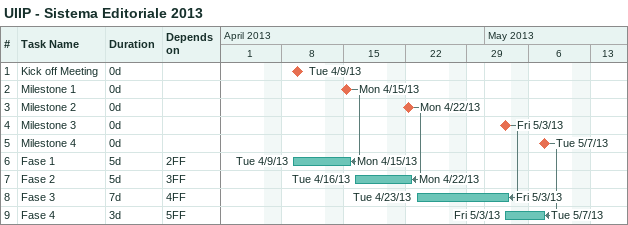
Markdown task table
UIIP - Sistema Editoriale 2013

| ID | Task | Duration | Start | Finish | Predecessors |
|---|---|---|---|---|---|
| 1 | Kick off Meeting | 0d | 2013-04-09 | 2013-04-09 |  |
| 2 | Milestone 1 | 0d | 2013-04-15 | 2013-04-15 |  |
| 3 | Milestone 2 | 0d | 2013-04-22 | 2013-04-22 |  |
| 4 | Milestone 3 | 0d | 2013-05-03 | 2013-05-03 |  |
| 5 | Milestone 4 | 0d | 2013-05-07 | 2013-05-07 |  |
| 6 | Fase 1 | 5d | 2013-04-09 | 2013-04-15 | 2FF |
| 7 | Fase 2 | 5d | 2013-04-16 | 2013-04-22 | 3FF |
| 8 | Fase 3 | 7d | 2013-04-23 | 2013-05-03 | 4FF |
| 9 | Fase 4 | 3d | 2013-05-03 | 2013-05-07 | 5FF |
